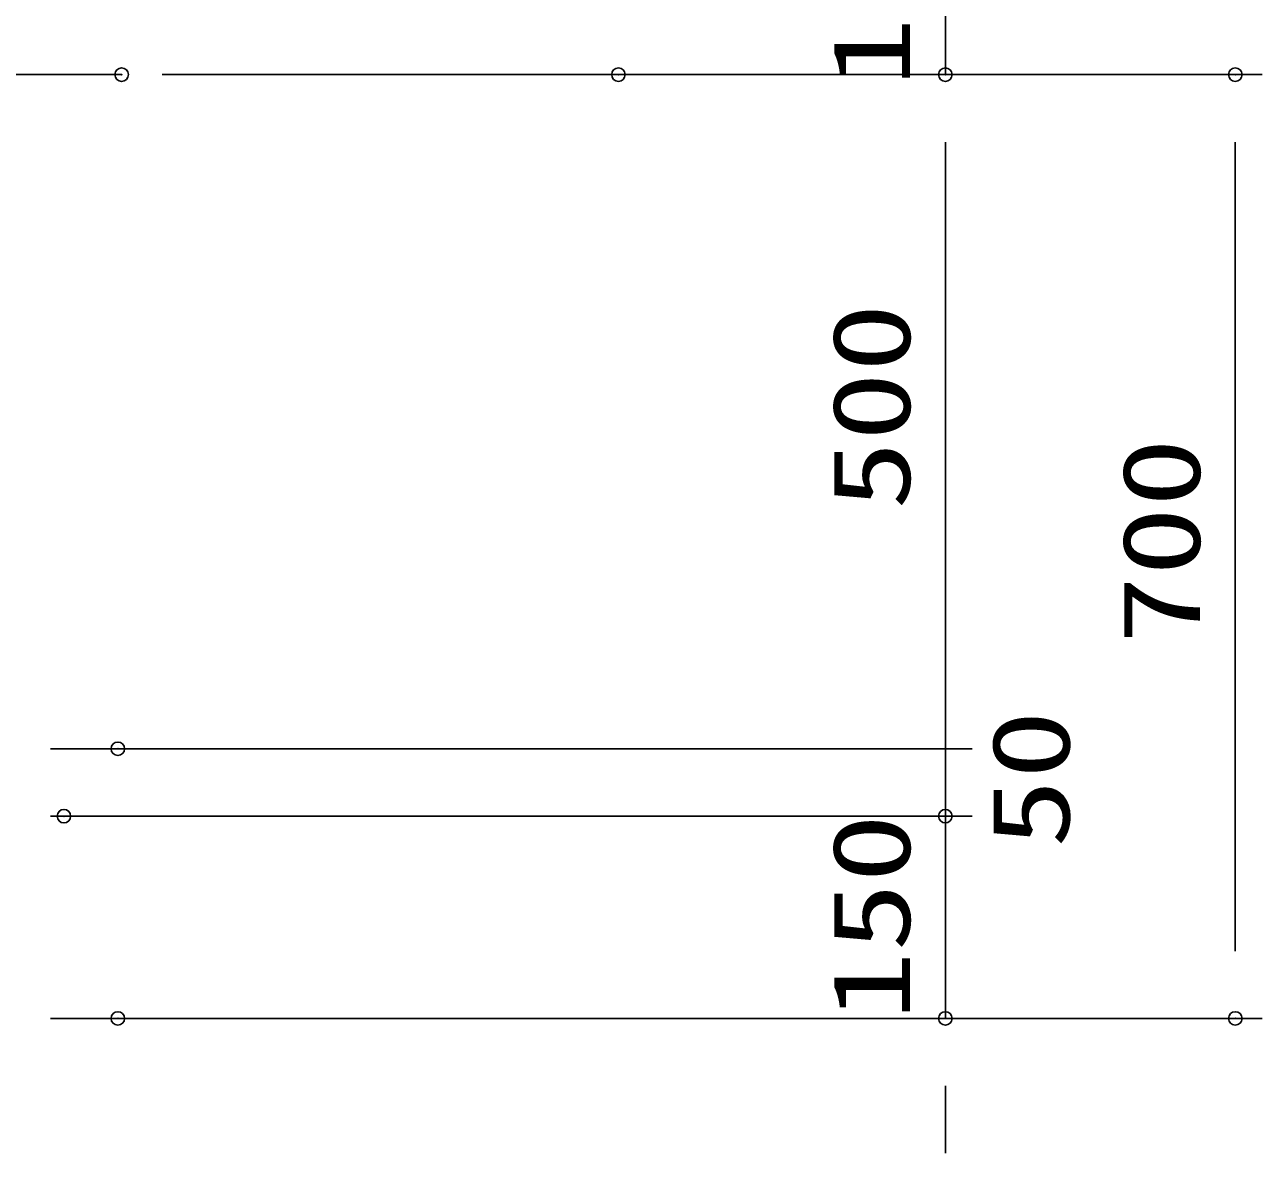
# Model space of a CAD drawing. Units: millimetres, scale not verified. Extents: x -5940 to 5940, y -4200 to 4200.
# Drawn here: x 1867 to 2785, y -1274 to -437 of the extents above; entities that cross this region are included whole.
import ezdxf
from ezdxf.enums import TextEntityAlignment as Align

# ---------------------------------------------------------------- set-up
doc = ezdxf.new("R2010")
doc.units = ezdxf.units.MM
doc.header["$LTSCALE"] = 20
doc.header["$PDMODE"] = 32
doc.header["$PDSIZE"] = 10
doc.layers.add('0-0_1', color=7, linetype='Continuous', lineweight=25)
doc.layers.add('0-2_0', color=7, linetype='Continuous', lineweight=25)
doc.layers.add('0-3_DEFPOINTS', color=7, linetype='Continuous')
doc.styles.add('ＭＳ ゴシック', font='')
doc.styles.get('ＭＳ ゴシック').set_extended_font_data('MS Gothic')

msp = doc.modelspace()

# ---------------------------------------------------------------- linework, layer by layer
at = {"layer": '0-0_1'}
msp.add_line((1938.82, -473.91), (-3694, -473.91), dxfattribs=at)
at = {"layer": '0-2_0', "color": 2}
for p, q in [((2549.64, -338.91), (2549.64, -473.91)), ((2549.64, -923.91), (2549.64, -523.91)), ((2549.64, -523.91), (2549.64, -573.91)), ((2764.64, -523.91), (2764.64, -1123.91)), ((2549.64, -923.91), (2549.64, -873.91)), ((2549.64, -973.91), (2549.64, -923.91)), ((2549.64, -973.91), (2549.64, -1023.91)), ((2549.64, -1023.91), (2549.64, -1173.91)), ((2549.64, -1073.91), (2549.64, -1123.91)), ((2549.64, -1223.91), (2549.64, -1273.91))]:
    msp.add_line(p, q, dxfattribs=at)
at = {"layer": '0-2_0', "color": 1}
for p, q in [((1968.82, -473.91), (2784.64, -473.91)), ((2337.21, -473.91), (2784.64, -473.91)), ((2337.21, -473.91), (2569.64, -473.91)), ((2337.21, -473.91), (2569.64, -473.91)), ((1886, -973.91), (2569.64, -973.91)), ((1966, -973.91), (2569.64, -973.91)), ((1886, -1023.91), (2569.64, -1023.91)), ((1926, -1023.91), (2569.64, -1023.91)), ((1886, -1173.91), (2784.64, -1173.91)), ((1966, -1173.91), (2569.64, -1173.91))]:
    msp.add_line(p, q, dxfattribs=at)
at = {"layer": '0-3_DEFPOINTS'}
for p in [(1938.82, -473.91), (2307.21, -473.91), (2549.64, -473.91), (2764.64, -473.91), (1936, -973.91), (1896, -1023.91), (2549.64, -1023.91), (1936, -1173.91), (2549.64, -1173.91), (2764.64, -1173.91)]:
    msp.add_point(p, dxfattribs=at)

# ---------------------------------------------------------------- texts
at = {"layer": '0-2_0', "color": 3, "style": 'ＭＳ ゴシック', "width": 1.3}
for s, p in [('135', (2540.75, -482.91)), ('500', (2540.75, -796.76)), ('700', (2755.75, -896.76)), ('50', (2659, -1047.48)), ('150', (2540.75, -1175.41))]:
    msp.add_text(s, height=57.77, rotation=90, dxfattribs=at).set_placement(p, align=Align.BOTTOM_LEFT)

doc.saveas('drawing.dxf')
